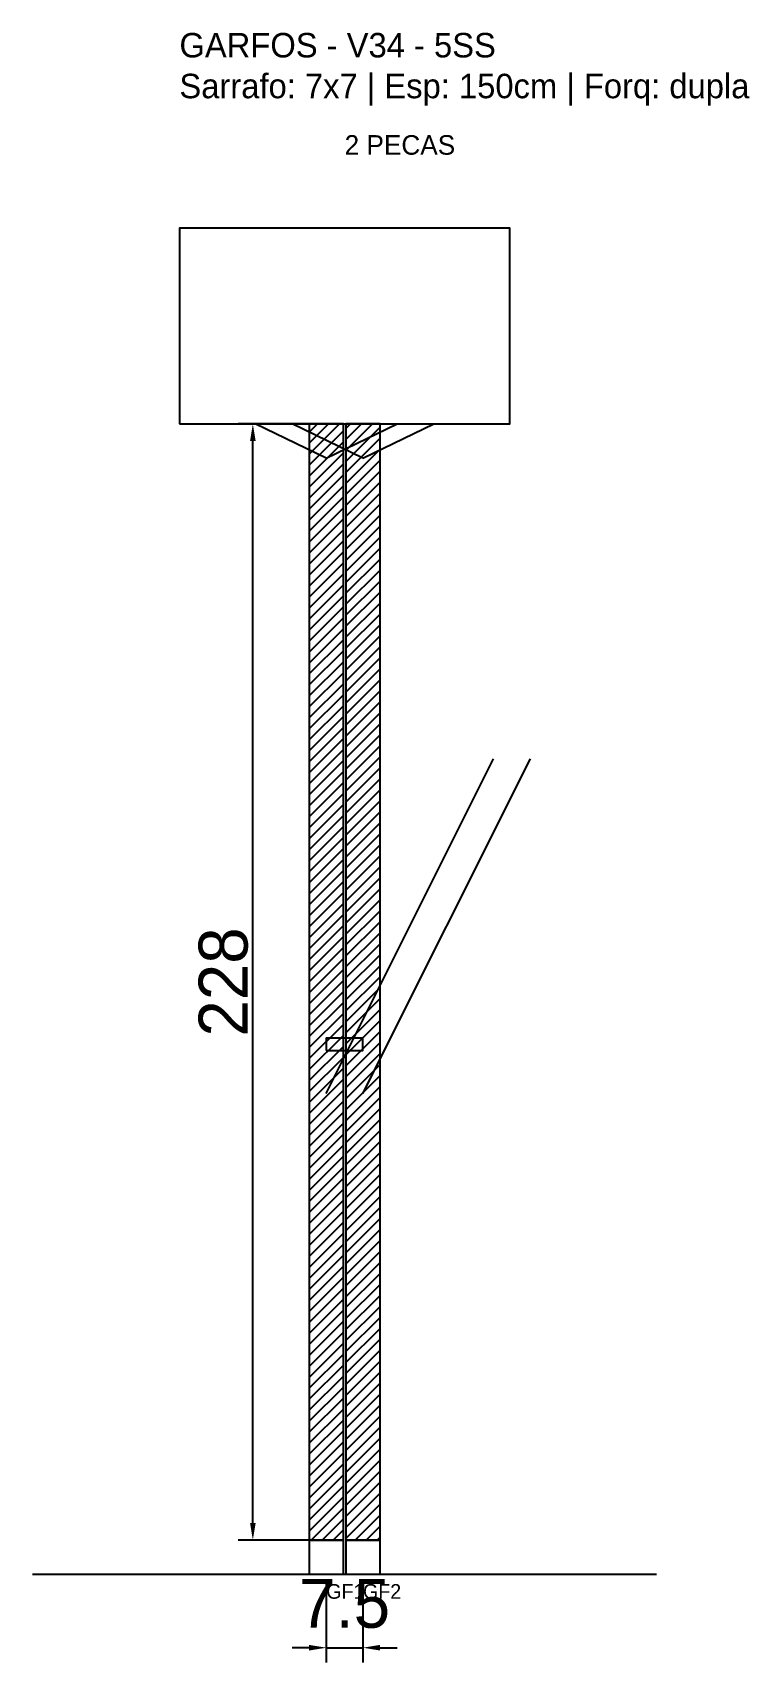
# Model space of a CAD drawing. Header units: metres. Extents: x -30 to 116, y -25 to 308.
import ezdxf

# ---------------------------------------------------------------- set-up
doc = ezdxf.new("R2010")
doc.units = ezdxf.units.M
for name, color, linetype in [('BARRA_ANCORAGEM', 1, 'Continuous'), ('COTA', 241, 'Continuous'), ('GARFOS OK', 3, 'Continuous'), ('NOME DA VIGA', 6, 'Continuous'), ('SARR_7x7', 40, 'Continuous'), ('TIRAS REESCORAMENTO', 252, 'Continuous'), ('VIGAS', 3, 'Continuous')]:
    doc.layers.add(name, color=color, linetype=linetype)
doc.dimstyles.new('EZ DXF', dxfattribs={"dimtxt": 10, "dimasz": 3.5, "dimexe": 3, "dimexo": 1.5, "dimgap": 1, "dimtad": 1, "dimdec": 1, "dimdsep": 46, "dimcen": 2.5, "dimazin": 3, "dimtfac": 1, "dimtmove": 0, "dimatfit": 3})

msp = doc.modelspace()

# ---------------------------------------------------------------- hatches: boundary and pattern name
at = {"layer": 'COTA'}
h = msp.add_hatch(dxfattribs=at)
h.set_pattern_fill('ANSI31', scale=0.5)
h.paths.add_polyline_path([(26.5, 0), (33.5, 0), (33.5, 228), (26.5, 228)])
h = msp.add_hatch(dxfattribs=at)
h.set_pattern_fill('ANSI31', scale=0.5)
h.paths.add_polyline_path([(34, 0), (41, 0), (41, 228), (34, 228)])

# ---------------------------------------------------------------- linework, layer by layer
at = {"layer": 'BARRA_ANCORAGEM'}
for p, q in [((30, 91.2), (64.2, 159.6)), ((37.5, 91.2), (71.7, 159.6))]:
    msp.add_line(p, q, dxfattribs=at)
at = {"layer": 'GARFOS OK'}
for p, q in [((30, 221), (15.5, 228)), ((15.5, 228), (44.5, 228)), ((37.5, 221), (23, 228)), ((23, 228), (52, 228)), ((30, 221), (44.5, 228)), ((37.5, 221), (52, 228))]:
    msp.add_line(p, q, dxfattribs=at)
at = {"layer": 'GARFOS OK', "linetype": 'CONTINUOUS'}
msp.add_line((-30, -7), (97.5, -7), dxfattribs=at)
at = {"layer": 'GARFOS OK'}
for points in [[(26.5, 0), (33.5, 0), (33.5, 228), (26.5, 228), (26.5, 0)], [(34, 0), (41, 0), (41, 228), (34, 228), (34, 0)]]:
    msp.add_lwpolyline(points, dxfattribs=at)
at = {"layer": 'SARR_7x7'}
for points in [[(26.5, -7), (33.5, -7), (33.5, 0), (26.5, 0), (26.5, -7)], [(34, -7), (41, -7), (41, 0), (34, 0), (34, -7)]]:
    msp.add_lwpolyline(points, dxfattribs=at)
at = {"layer": 'TIRAS REESCORAMENTO'}
msp.add_lwpolyline([(30, 100), (37.5, 100), (37.5, 102.5), (30, 102.5), (30, 100)], dxfattribs=at)
at = {"layer": 'VIGAS'}
msp.add_lwpolyline([(0, 228), (67.5, 228), (67.5, 268), (0, 268), (0, 228)], dxfattribs=at)

# ---------------------------------------------------------------- texts
at = {"layer": 'NOME DA VIGA'}
for s, height, p in [('2 PECAS', 4, (33.75, 283)), ('GF1', 3, (30, -12)), ('GF2', 3, (37.5, -12))]:
    msp.add_text(s, height=height, dxfattribs=at).set_placement(p)
at = {"layer": 'NOME DA VIGA', "insert": (0, 293), "char_height": 5, "attachment_point": 7}
msp.add_mtext('GARFOS - V34 - 5SS\\PSarrafo: 7x7 | Esp: 150cm | Forq: dupla', dxfattribs=at)

# ---------------------------------------------------------------- dimensions: what is measured, and where the dimension line sits
at = {"layer": 'COTA'}
msp.add_linear_dim(base=(15, 0), p1=(30, 0), p2=(30, 228), angle=90, dimstyle='EZ DXF', dxfattribs=at).render()
msp.add_linear_dim(base=(30, -22), p1=(30, -7), p2=(37.5, -7), dimstyle='EZ DXF', dxfattribs=at).render()

doc.saveas('drawing.dxf')
